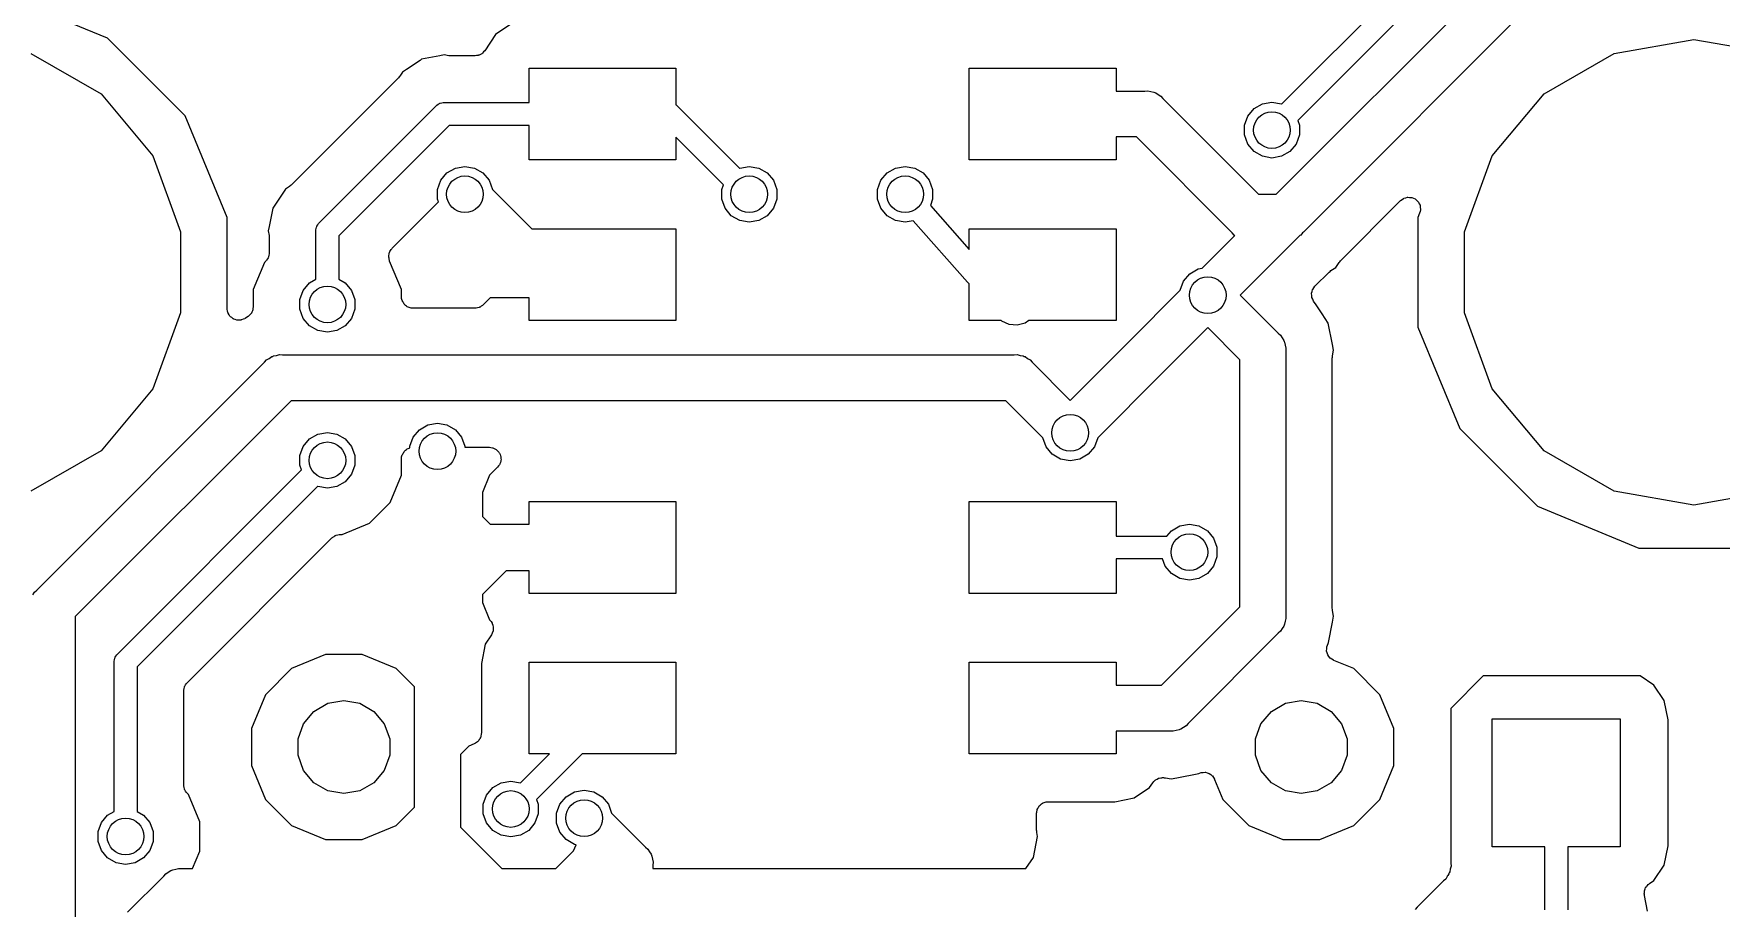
# Model space of a CAD drawing. Extents: x 61 to 194, y -153 to -61.
# Drawn here: x 80.4 to 98.8, y -93.68 to -84.15 of the extents above; entities that cross this region are included whole.
import ezdxf

# ---------------------------------------------------------------- set-up
doc = ezdxf.new("R2010")
doc.units = 0
doc.header["$MEASUREMENT"] = 0
doc.layers.add('BLACK', color=7, linetype='CONTINUOUS')

msp = doc.modelspace()

# ---------------------------------------------------------------- linework, layer by layer
at = {"layer": 'BLACK', "linetype": 'CONTINUOUS'}
for p, q in [((94.0075, -84.9157), (96.6078, -82.3155)), ((96.7518, -82.525), (94.1812, -85.0955)), ((93.9464, -85.9), (97.0155, -82.8309)), ((97.3036, -83.25), (94.2422, -86.3113)), ((81.2039, -84.1999), (80.6614, -83.9752)), ((85.6018, -84.0465), (85.4338, -84.1588)), ((82.0501, -85.0461), (81.2039, -84.1999)), ((85.4338, -84.1588), (85.3156, -84.3356)), ((97.6318, -84.3645), (98.5, -84.2114)), ((98.5, -84.2114), (99.3682, -84.3645)), ((80.3682, -84.3645), (81.1318, -84.8053)), ((84.6102, -84.4406), (84.4611, -84.5403)), ((84.6103, -84.4406), (84.6102, -84.4406)), ((84.628, -84.4287), (84.6103, -84.4406)), ((84.8249, -84.3896), (84.628, -84.4287)), ((84.875, -84.3796), (84.8249, -84.3896)), ((84.8249, -84.3896), (84.8249, -84.3896)), ((84.9251, -84.3896), (84.875, -84.3796)), ((84.9376, -84.3898), (84.9251, -84.3896)), ((84.9498, -84.392), (84.9376, -84.3898)), ((85.21, -84.392), (84.9498, -84.392)), ((85.2277, -84.3889), (85.21, -84.392)), ((85.2456, -84.3869), (85.2277, -84.3889)), ((85.2493, -84.3851), (85.2456, -84.3869)), ((85.2535, -84.3843), (85.2493, -84.3851)), ((85.269, -84.3754), (85.2535, -84.3843)), ((85.2851, -84.3674), (85.269, -84.3754)), ((85.288, -84.3644), (85.2851, -84.3674)), ((85.2917, -84.3623), (85.288, -84.3644)), ((85.3032, -84.3485), (85.2917, -84.3623)), ((85.3156, -84.3356), (85.3032, -84.3485)), ((96.8682, -84.8053), (97.6318, -84.3645)), ((84.3745, -84.6303), (83.2053, -85.7995)), ((84.3816, -84.6201), (84.3745, -84.6303)), ((84.3903, -84.6111), (84.3816, -84.6201)), ((84.4186, -84.5686), (84.3903, -84.6111)), ((84.4611, -84.5403), (84.4186, -84.5686)), ((84.4611, -84.5403), (84.4611, -84.5403)), ((85.8, -84.9), (85.8, -84.525)), ((85.8, -84.525), (87.4, -84.525)), ((87.4, -84.525), (87.4, -84.924)), ((90.6, -85.525), (90.6, -84.525)), ((90.6, -84.525), (92.2, -84.525)), ((92.2, -84.525), (92.2, -84.775)), ((81.1318, -84.8053), (81.6985, -85.4807)), ((92.2, -84.775), (92.5141, -84.775)), ((92.5141, -84.775), (92.5471, -84.7721)), ((92.5471, -84.7721), (92.5792, -84.7807)), ((92.5792, -84.7807), (92.6118, -84.7865)), ((92.6118, -84.7865), (92.6215, -84.792)), ((92.6215, -84.792), (92.6323, -84.7949)), ((92.6323, -84.7949), (92.6594, -84.8139)), ((92.6594, -84.8139), (92.6882, -84.8305)), ((96.3015, -85.4807), (96.8682, -84.8053)), ((83.5155, -86.2077), (84.7828, -84.9405)), ((84.7828, -84.9405), (84.7934, -84.9278)), ((84.7934, -84.9278), (84.8078, -84.9195)), ((84.8078, -84.9195), (84.8214, -84.91)), ((84.8214, -84.91), (84.8268, -84.9085)), ((84.8268, -84.9085), (84.8316, -84.9057)), ((84.8316, -84.9057), (84.8479, -84.9028)), ((84.8479, -84.9028), (84.8639, -84.8986)), ((84.8639, -84.8986), (84.8804, -84.9)), ((84.8804, -84.9), (85.8, -84.9)), ((87.4, -84.924), (87.4066, -84.9278)), ((87.4066, -84.9278), (87.4173, -84.9405)), ((87.4173, -84.9405), (88.0925, -85.6157)), ((92.6882, -84.8305), (92.7095, -84.8559)), ((92.7095, -84.8559), (93.7536, -85.9)), ((93.6362, -85.0477), (93.7042, -84.9666)), ((93.7042, -84.9666), (93.7958, -84.9137)), ((93.7958, -84.9137), (93.9, -84.8954)), ((93.9, -84.8954), (94.0042, -84.9137)), ((94.0042, -84.9137), (94.0075, -84.9157)), ((82.508, -86.1517), (82.0501, -85.0461)), ((84.9268, -85.15), (83.725, -86.3518)), ((85.8, -85.15), (84.9268, -85.15)), ((85.8, -85.525), (85.8, -85.15)), ((93.6, -85.1471), (93.6362, -85.0477)), ((93.6, -85.2529), (93.6, -85.1471)), ((94.1812, -85.0955), (94.2, -85.1471)), ((94.2, -85.1471), (94.2, -85.2529)), ((87.9188, -85.7955), (87.4, -85.2768)), ((87.4, -85.2768), (87.4, -85.525)), ((92.4214, -85.275), (92.2, -85.275)), ((92.2, -85.275), (92.2, -85.525)), ((93.4655, -86.3191), (92.4214, -85.275)), ((93.6362, -85.3523), (93.6, -85.2529)), ((93.7042, -85.4334), (93.6362, -85.3523)), ((94.1638, -85.3523), (94.0958, -85.4334)), ((94.2, -85.2529), (94.1638, -85.3523)), ((81.6985, -85.4807), (82, -86.3092)), ((87.4, -85.525), (85.8, -85.525)), ((92.2, -85.525), (90.6, -85.525)), ((93.7958, -85.4863), (93.7042, -85.4334)), ((93.9, -85.5046), (93.7958, -85.4863)), ((94.0042, -85.4863), (93.9, -85.5046)), ((94.0958, -85.4334), (94.0042, -85.4863)), ((96, -86.3092), (96.3015, -85.4807)), ((84.8, -85.8471), (84.8362, -85.7477)), ((84.8362, -85.7477), (84.9042, -85.6666)), ((84.9042, -85.6666), (84.9958, -85.6137)), ((84.9958, -85.6137), (85.1, -85.5954)), ((85.1, -85.5954), (85.2042, -85.6137)), ((85.2042, -85.6137), (85.2958, -85.6666)), ((85.2958, -85.6666), (85.3638, -85.7477)), ((85.3638, -85.7477), (85.3996, -85.8461)), ((88.0925, -85.6157), (88.0958, -85.6137)), ((88.0958, -85.6137), (88.2, -85.5954)), ((88.2, -85.5954), (88.3042, -85.6137)), ((88.3042, -85.6137), (88.3958, -85.6666)), ((88.3958, -85.6666), (88.4638, -85.7477)), ((88.4638, -85.7477), (88.5, -85.8471)), ((89.6, -85.8471), (89.6362, -85.7477)), ((89.6362, -85.7477), (89.7042, -85.6666)), ((89.7042, -85.6666), (89.7958, -85.6137)), ((89.7958, -85.6137), (89.9, -85.5954)), ((89.9, -85.5954), (90.0042, -85.6137)), ((90.0042, -85.6137), (90.0958, -85.6666)), ((90.0958, -85.6666), (90.1638, -85.7477)), ((90.1638, -85.7477), (90.2, -85.8471)), ((83.1436, -85.8436), (83.0037, -86.053)), ((83.1861, -85.8153), (83.1436, -85.8436)), ((83.1951, -85.8066), (83.1861, -85.8153)), ((83.2053, -85.7995), (83.1951, -85.8066)), ((84.8, -85.9529), (84.8, -85.8471)), ((85.3996, -85.8461), (85.8286, -86.275)), ((87.9, -85.8471), (87.9188, -85.7955)), ((87.9, -85.9529), (87.9, -85.8471)), ((88.5, -85.8471), (88.5, -85.9529)), ((89.6, -85.9529), (89.6, -85.8471)), ((90.2, -85.8471), (90.2, -85.9529)), ((93.7536, -85.9), (93.9464, -85.9)), ((95.3794, -85.9326), (95.3821, -85.9319)), ((95.3821, -85.9319), (95.4013, -85.9336)), ((83.0037, -86.053), (82.9646, -86.2499)), ((84.3063, -86.4889), (84.8113, -85.9839)), ((84.8113, -85.9839), (84.8, -85.9529)), ((87.9362, -86.0523), (87.9, -85.9529)), ((88.0042, -86.1334), (87.9362, -86.0523)), ((88.4638, -86.0523), (88.3958, -86.1334)), ((88.5, -85.9529), (88.4638, -86.0523)), ((89.6362, -86.0523), (89.6, -85.9529)), ((89.7042, -86.1334), (89.6362, -86.0523)), ((90.2, -85.9529), (90.1749, -86.0219)), ((90.1749, -86.0219), (90.6, -86.5018)), ((94.6476, -86.6243), (95.3034, -85.9686)), ((95.3034, -85.9686), (95.3192, -85.9575)), ((95.3192, -85.9575), (95.3345, -85.9458)), ((95.3345, -85.9458), (95.3372, -85.9449)), ((95.3372, -85.9449), (95.3395, -85.9433)), ((95.3395, -85.9433), (95.3582, -85.9383)), ((95.3582, -85.9383), (95.3766, -85.9325)), ((95.3766, -85.9325), (95.3794, -85.9326)), ((95.4013, -85.9336), (95.4207, -85.9344)), ((95.4207, -85.9344), (95.4232, -85.9355)), ((95.4232, -85.9355), (95.426, -85.9357)), ((95.426, -85.9357), (95.4435, -85.9439)), ((95.4435, -85.9439), (95.4614, -85.9513)), ((95.4614, -85.9513), (95.4635, -85.9532)), ((95.4635, -85.9532), (95.466, -85.9544)), ((95.466, -85.9544), (95.4797, -85.968)), ((95.4797, -85.968), (95.4939, -85.9811)), ((95.5105, -86.107), (95.492, -86.1517)), ((95.4939, -85.9811), (95.4952, -85.9836)), ((95.4952, -85.9836), (95.4972, -85.9856)), ((95.4972, -85.9856), (95.5054, -86.0031)), ((95.5054, -86.0031), (95.5143, -86.0202)), ((95.5147, -86.0881), (95.5105, -86.107)), ((95.5143, -86.0202), (95.5147, -86.023)), ((95.5147, -86.023), (95.5158, -86.0255)), ((95.5197, -86.0695), (95.5147, -86.0881)), ((95.5158, -86.0255), (95.5175, -86.0448)), ((95.5175, -86.0448), (95.52, -86.064)), ((95.52, -86.064), (95.5194, -86.0667)), ((95.5194, -86.0667), (95.5197, -86.0695)), ((82.508, -87.1463), (82.508, -86.1517)), ((82.9646, -86.2499), (82.9546, -86.3)), ((82.9546, -86.3), (82.9646, -86.3501)), ((82.9646, -86.2499), (82.9646, -86.2499)), ((83.4736, -86.2889), (83.4778, -86.2729)), ((83.475, -86.3054), (83.4736, -86.2889)), ((83.4778, -86.2729), (83.4807, -86.2566)), ((83.4807, -86.2566), (83.4835, -86.2518)), ((83.4835, -86.2518), (83.485, -86.2464)), ((83.485, -86.2464), (83.4945, -86.2328)), ((83.4945, -86.2328), (83.5028, -86.2184)), ((83.5028, -86.2184), (83.5155, -86.2077)), ((85.8286, -86.275), (87.4, -86.275)), ((87.4, -86.275), (87.4, -87.275)), ((88.0958, -86.1863), (88.0042, -86.1334)), ((88.2, -86.2046), (88.0958, -86.1863)), ((88.3042, -86.1863), (88.2, -86.2046)), ((88.3958, -86.1334), (88.3042, -86.1863)), ((89.7958, -86.1863), (89.7042, -86.1334)), ((89.9, -86.2046), (89.7958, -86.1863)), ((89.9889, -86.1889), (89.9, -86.2046)), ((90.5803, -86.8566), (89.9889, -86.1889)), ((90.6, -86.5018), (90.6, -86.275)), ((90.6, -86.275), (92.2, -86.275)), ((92.2, -86.275), (92.2, -87.275)), ((95.492, -86.1517), (95.492, -87.3483)), ((82, -86.3092), (82, -87.1908)), ((82.9646, -86.3501), (82.9648, -86.3626)), ((82.9648, -86.3626), (82.967, -86.3748)), ((82.967, -86.3748), (82.967, -86.5377)), ((83.475, -86.8258), (83.475, -86.3054)), ((83.725, -86.3518), (83.725, -86.8258)), ((93.1406, -86.7058), (93.4964, -86.35)), ((93.4868, -86.3445), (93.4655, -86.3191)), ((93.4964, -86.35), (93.4868, -86.3445)), ((94.2035, -86.35), (93.5536, -87)), ((94.2132, -86.3445), (94.2035, -86.35)), ((94.2345, -86.3191), (94.2132, -86.3445)), ((94.2422, -86.3113), (94.2345, -86.3191)), ((94.2422, -86.3113), (94.2422, -86.3113)), ((96, -87.1908), (96, -86.3092)), ((82.915, -86.6423), (82.792, -86.9393)), ((82.9298, -86.6275), (82.915, -86.6423)), ((82.933, -86.6229), (82.9298, -86.6275)), ((82.9373, -86.6193), (82.933, -86.6229)), ((82.9456, -86.605), (82.9373, -86.6193)), ((82.9551, -86.5914), (82.9456, -86.605)), ((82.9565, -86.586), (82.9551, -86.5914)), ((82.9593, -86.5811), (82.9565, -86.586)), ((82.9622, -86.5648), (82.9593, -86.5811)), ((82.9665, -86.5488), (82.9622, -86.5648)), ((82.967, -86.5377), (82.966, -86.5432)), ((82.966, -86.5432), (82.9665, -86.5488)), ((84.2692, -86.5842), (84.2703, -86.576)), ((84.2722, -86.5978), (84.2692, -86.5842)), ((84.2696, -86.5676), (84.2732, -86.5542)), ((84.2703, -86.576), (84.2696, -86.5676)), ((84.2734, -86.6116), (84.2722, -86.5978)), ((84.2732, -86.5542), (84.275, -86.5405)), ((84.277, -86.6191), (84.2734, -86.6116)), ((84.275, -86.5405), (84.2788, -86.5331)), ((84.2788, -86.6273), (84.277, -86.6191)), ((84.2788, -86.5331), (84.281, -86.525)), ((84.408, -86.9393), (84.2788, -86.6273)), ((84.281, -86.525), (84.289, -86.5137)), ((84.289, -86.5137), (84.2953, -86.5014)), ((84.2953, -86.5014), (84.3015, -86.4957)), ((84.3015, -86.4957), (84.3063, -86.4889)), ((94.5965, -86.6965), (94.6318, -86.6436)), ((94.6318, -86.6436), (94.6405, -86.6346)), ((94.6405, -86.6346), (94.6476, -86.6243)), ((83.4042, -86.8666), (83.475, -86.8258)), ((83.725, -86.8258), (83.7958, -86.8666)), ((92.9004, -86.9461), (92.9362, -86.8477)), ((92.9362, -86.8477), (93.0042, -86.7666)), ((93.0042, -86.7666), (93.0958, -86.7137)), ((93.0958, -86.7137), (93.1406, -86.7058)), ((94.3689, -86.9031), (94.5244, -86.7476)), ((94.5244, -86.7476), (94.5346, -86.7405)), ((94.5346, -86.7405), (94.5436, -86.7318)), ((94.5436, -86.7318), (94.5965, -86.6965)), ((82.792, -86.9393), (82.792, -87.1263)), ((83.3, -87.0471), (83.3362, -86.9477)), ((83.3362, -86.9477), (83.4042, -86.8666)), ((83.7958, -86.8666), (83.8638, -86.9477)), ((83.8638, -86.9477), (83.9, -87.0471)), ((84.408, -87.015), (84.408, -86.9393)), ((84.4099, -87.0259), (84.408, -87.015)), ((84.4099, -87.0371), (84.4099, -87.0259)), ((85.3764, -87.029), (85.3006, -87.1048)), ((85.8, -87.029), (85.3764, -87.029)), ((85.8, -87.275), (85.8, -87.029)), ((90.5934, -86.8722), (90.5803, -86.8566)), ((90.6, -86.876), (90.5934, -86.8722)), ((90.6, -87.275), (90.6, -86.876)), ((92.3387, -87.5078), (92.9004, -86.9461)), ((93.5536, -87), (93.9691, -87.4155)), ((94.3322, -86.9818), (94.3326, -86.9804)), ((94.334, -87.0024), (94.3322, -86.9818)), ((94.3325, -86.979), (94.3383, -86.9592)), ((94.3326, -86.9804), (94.3325, -86.979)), ((94.3353, -87.0231), (94.334, -87.0024)), ((94.3359, -87.0243), (94.3353, -87.0231)), ((94.336, -87.0257), (94.3359, -87.0243)), ((94.3448, -87.0445), (94.336, -87.0257)), ((94.3383, -86.9592), (94.3436, -86.9392)), ((94.3436, -86.9392), (94.3444, -86.938)), ((94.3444, -86.938), (94.3448, -86.9367)), ((94.3448, -86.9367), (94.357, -86.92)), ((94.357, -86.92), (94.3689, -86.9031)), ((82, -87.1908), (81.6985, -88.0193)), ((82.5087, -87.1505), (82.508, -87.1463)), ((82.5083, -87.1546), (82.5087, -87.1505)), ((82.5125, -87.1721), (82.5083, -87.1546)), ((82.5157, -87.1898), (82.5125, -87.1721)), ((82.5178, -87.1934), (82.5157, -87.1898)), ((82.5188, -87.1975), (82.5178, -87.1934)), ((82.5287, -87.2124), (82.5188, -87.1975)), ((82.5377, -87.228), (82.5287, -87.2124)), ((82.7485, -87.2195), (82.7356, -87.2319)), ((82.7623, -87.2079), (82.7485, -87.2195)), ((82.7644, -87.2043), (82.7623, -87.2079)), ((82.7674, -87.2014), (82.7644, -87.2043)), ((82.7754, -87.1853), (82.7674, -87.2014)), ((82.7843, -87.1697), (82.7754, -87.1853)), ((82.7851, -87.1656), (82.7843, -87.1697)), ((82.7869, -87.1618), (82.7851, -87.1656)), ((82.7889, -87.144), (82.7869, -87.1618)), ((82.792, -87.1263), (82.7889, -87.144)), ((83.3, -87.1529), (83.3, -87.0471)), ((83.3362, -87.2523), (83.3, -87.1529)), ((83.9, -87.1529), (83.8638, -87.2523)), ((83.9, -87.0471), (83.9, -87.1529)), ((84.4137, -87.0475), (84.4099, -87.0371)), ((84.4157, -87.0584), (84.4137, -87.0475)), ((84.4212, -87.0681), (84.4157, -87.0584)), ((84.425, -87.0785), (84.4212, -87.0681)), ((84.4322, -87.087), (84.425, -87.0785)), ((84.4377, -87.0966), (84.4322, -87.087)), ((84.4462, -87.1038), (84.4377, -87.0966)), ((84.4534, -87.1123), (84.4462, -87.1038)), ((84.463, -87.1178), (84.4534, -87.1123)), ((84.4715, -87.125), (84.463, -87.1178)), ((84.4819, -87.1288), (84.4715, -87.125)), ((84.4916, -87.1343), (84.4819, -87.1288)), ((84.5025, -87.1363), (84.4916, -87.1343)), ((84.5129, -87.1401), (84.5025, -87.1363)), ((84.5241, -87.1401), (84.5129, -87.1401)), ((84.535, -87.142), (84.5241, -87.1401)), ((85.2107, -87.142), (84.535, -87.142)), ((85.2163, -87.141), (85.2107, -87.142)), ((85.2218, -87.1415), (85.2163, -87.141)), ((85.2378, -87.1372), (85.2218, -87.1415)), ((85.2542, -87.1343), (85.2378, -87.1372)), ((85.259, -87.1315), (85.2542, -87.1343)), ((85.2644, -87.1301), (85.259, -87.1315)), ((85.278, -87.1206), (85.2644, -87.1301)), ((85.2924, -87.1123), (85.278, -87.1206)), ((85.296, -87.108), (85.2924, -87.1123)), ((85.3006, -87.1048), (85.296, -87.108)), ((94.3531, -87.0634), (94.3448, -87.0445)), ((94.3818, -87.1064), (94.3531, -87.0634)), ((94.4472, -87.2042), (94.3818, -87.1064)), ((94.3818, -87.1064), (94.3818, -87.1064)), ((94.514, -87.3042), (94.4472, -87.2042)), ((94.4472, -87.2042), (94.4472, -87.2042)), ((96.3015, -88.0193), (96, -87.1908)), ((82.5409, -87.2307), (82.5377, -87.228)), ((82.5433, -87.2341), (82.5409, -87.2307)), ((82.5577, -87.2448), (82.5433, -87.2341)), ((82.5715, -87.2563), (82.5577, -87.2448)), ((82.5754, -87.2577), (82.5715, -87.2563)), ((82.5788, -87.2602), (82.5754, -87.2577)), ((82.5961, -87.2653), (82.5788, -87.2602)), ((82.6129, -87.2714), (82.5961, -87.2653)), ((82.6171, -87.2714), (82.6129, -87.2714)), ((82.6212, -87.2726), (82.6171, -87.2714)), ((82.6391, -87.2714), (82.6212, -87.2726)), ((82.6571, -87.2714), (82.6391, -87.2714)), ((82.661, -87.27), (82.6571, -87.2714)), ((82.6652, -87.2697), (82.661, -87.27)), ((82.6816, -87.2624), (82.6652, -87.2697)), ((82.6985, -87.2563), (82.6816, -87.2624)), ((82.7017, -87.2536), (82.6985, -87.2563)), ((82.7056, -87.2519), (82.7017, -87.2536)), ((82.7356, -87.2319), (82.7056, -87.2519)), ((83.4042, -87.3334), (83.3362, -87.2523)), ((83.4958, -87.3863), (83.4042, -87.3334)), ((83.6, -87.4046), (83.4958, -87.3863)), ((83.7042, -87.3863), (83.6, -87.4046)), ((83.7958, -87.3334), (83.7042, -87.3863)), ((83.8638, -87.2523), (83.7958, -87.3334)), ((87.4, -87.275), (85.8, -87.275)), ((90.9464, -87.275), (90.6, -87.275)), ((90.9544, -87.2829), (90.9464, -87.275)), ((91.0343, -87.3202), (90.9544, -87.2829)), ((91.1221, -87.3279), (91.0343, -87.3202)), ((91.2073, -87.3051), (91.1221, -87.3279)), ((91.2502, -87.275), (91.2073, -87.3051)), ((92.2, -87.275), (91.2502, -87.275)), ((93.2, -87.3536), (92.6922, -87.8613)), ((93.55, -87.7036), (93.2, -87.3536)), ((94.5604, -87.5376), (94.514, -87.3042)), ((95.492, -87.3483), (95.9499, -88.4539)), ((91.7, -88.1464), (92.3387, -87.5078)), ((92.3387, -87.5078), (92.3387, -87.5078)), ((93.9691, -87.4155), (93.9945, -87.4368)), ((93.9945, -87.4368), (94.011, -87.4655)), ((94.011, -87.4655), (94.0301, -87.4927)), ((94.0301, -87.4927), (94.033, -87.5035)), ((94.033, -87.5035), (94.0385, -87.5132)), ((94.0385, -87.5132), (94.0443, -87.5458)), ((94.0443, -87.5458), (94.0529, -87.5779)), ((94.0529, -87.5779), (94.05, -87.6109)), ((94.5728, -87.6), (94.5604, -87.5376)), ((94.5604, -87.5376), (94.5604, -87.5376)), ((80.4309, -90.2155), (82.9155, -87.7309)), ((82.9155, -87.7309), (82.9368, -87.7055)), ((82.9368, -87.7055), (82.9655, -87.689)), ((82.9655, -87.689), (82.9927, -87.6699)), ((82.9927, -87.6699), (83.0035, -87.667)), ((83.0035, -87.667), (83.0132, -87.6615)), ((83.0132, -87.6615), (83.0458, -87.6557)), ((83.0458, -87.6557), (83.0779, -87.6471)), ((83.0779, -87.6471), (83.1109, -87.65)), ((83.1109, -87.65), (91.0891, -87.65)), ((91.0891, -87.65), (91.1221, -87.6471)), ((91.1221, -87.6471), (91.1542, -87.6557)), ((91.1542, -87.6557), (91.1868, -87.6615)), ((91.1868, -87.6615), (91.1965, -87.667)), ((91.1965, -87.667), (91.2073, -87.6699)), ((91.2073, -87.6699), (91.2344, -87.6889)), ((91.2344, -87.6889), (91.2632, -87.7055)), ((91.2632, -87.7055), (91.2845, -87.7309)), ((91.2845, -87.7309), (91.7, -88.1464)), ((93.55, -90.3964), (93.55, -87.7036)), ((94.05, -87.6109), (94.05, -90.4891)), ((94.558, -87.6872), (94.5602, -87.6749)), ((94.558, -90.4128), (94.558, -87.6872)), ((94.5602, -87.6749), (94.5604, -87.6624)), ((94.5604, -87.6624), (94.5728, -87.6)), ((92.6922, -87.8613), (91.9996, -88.5539)), ((92.6922, -87.8613), (92.6922, -87.8613)), ((81.6985, -88.0193), (81.1318, -88.6947)), ((96.8682, -88.6947), (96.3015, -88.0193)), ((83.2036, -88.15), (80.85, -90.5036)), ((90.9964, -88.15), (83.2036, -88.15)), ((91.4004, -88.5539), (90.9964, -88.15)), ((83.4958, -88.5137), (83.6, -88.4954)), ((83.6, -88.4954), (83.7042, -88.5137)), ((84.5362, -88.5477), (84.6042, -88.4666)), ((84.6042, -88.4666), (84.6958, -88.4137)), ((84.6958, -88.4137), (84.8, -88.3954)), ((84.8, -88.3954), (84.9042, -88.4137)), ((84.9042, -88.4137), (84.9958, -88.4666)), ((84.9958, -88.4666), (85.0638, -88.5477)), ((95.9499, -88.4539), (96.7961, -89.3001)), ((83.3, -88.7471), (83.3362, -88.6477)), ((83.3362, -88.6477), (83.4042, -88.5666)), ((83.4042, -88.5666), (83.4958, -88.5137)), ((83.7042, -88.5137), (83.7958, -88.5666)), ((83.7958, -88.5666), (83.8638, -88.6477)), ((83.8638, -88.6477), (83.9, -88.7471)), ((84.4462, -88.6962), (84.4534, -88.6877)), ((84.4534, -88.6877), (84.463, -88.6822)), ((84.463, -88.6822), (84.4715, -88.675)), ((84.4715, -88.675), (84.4819, -88.6712)), ((84.4819, -88.6712), (84.4916, -88.6657)), ((84.4916, -88.6657), (84.5, -88.6642)), ((84.5, -88.6471), (84.5362, -88.5477)), ((84.5, -88.6642), (84.5, -88.6471)), ((85.0638, -88.5477), (85.1, -88.6471)), ((85.1, -88.6471), (85.1, -88.658)), ((85.1, -88.658), (85.367, -88.658)), ((85.367, -88.658), (85.3833, -88.6609)), ((85.3833, -88.6609), (85.3998, -88.6623)), ((85.3998, -88.6623), (85.4049, -88.6647)), ((85.4049, -88.6647), (85.4104, -88.6657)), ((85.4104, -88.6657), (85.4248, -88.674)), ((85.4248, -88.674), (85.4398, -88.681)), ((85.4398, -88.681), (85.4438, -88.6849)), ((85.4438, -88.6849), (85.4486, -88.6877)), ((85.4486, -88.6877), (85.4593, -88.7004)), ((91.4362, -88.6523), (91.4004, -88.5539)), ((91.5042, -88.7334), (91.4362, -88.6523)), ((91.9638, -88.6523), (91.8958, -88.7334)), ((91.9996, -88.5539), (91.9638, -88.6523)), ((81.1318, -88.6947), (80.3682, -89.1355)), ((83.3, -88.8529), (83.3, -88.7471)), ((83.3188, -88.9045), (83.3, -88.8529)), ((83.9, -88.8529), (83.8638, -88.9523)), ((83.9, -88.7471), (83.9, -88.8529)), ((84.408, -88.785), (84.4099, -88.7741)), ((84.408, -88.9607), (84.408, -88.785)), ((84.4099, -88.7629), (84.4137, -88.7525)), ((84.4099, -88.7741), (84.4099, -88.7629)), ((84.4137, -88.7525), (84.4157, -88.7416)), ((84.4157, -88.7416), (84.4212, -88.7319)), ((84.4212, -88.7319), (84.425, -88.7215)), ((84.425, -88.7215), (84.4322, -88.713)), ((84.4322, -88.713), (84.4377, -88.7034)), ((84.4377, -88.7034), (84.4462, -88.6962)), ((85.4568, -88.8748), (85.3693, -88.9622)), ((85.4663, -88.8612), (85.4568, -88.8748)), ((85.4593, -88.7004), (85.471, -88.7122)), ((85.477, -88.8485), (85.4663, -88.8612)), ((85.471, -88.7122), (85.4734, -88.7172)), ((85.4734, -88.7172), (85.477, -88.7215)), ((85.477, -88.7215), (85.4826, -88.7371)), ((85.4789, -88.8433), (85.477, -88.8485)), ((85.4821, -88.8387), (85.4789, -88.8433)), ((85.4864, -88.8226), (85.4821, -88.8387)), ((85.4826, -88.7371), (85.4896, -88.7521)), ((85.492, -88.8071), (85.4864, -88.8226)), ((85.4896, -88.7521), (85.4901, -88.7577)), ((85.4901, -88.7577), (85.492, -88.7629)), ((85.492, -88.7629), (85.492, -88.7795)), ((85.492, -88.7795), (85.4935, -88.7961)), ((85.4935, -88.7961), (85.492, -88.8015)), ((85.492, -88.8015), (85.492, -88.8071)), ((91.5958, -88.7863), (91.5042, -88.7334)), ((91.7, -88.8046), (91.5958, -88.7863)), ((91.8042, -88.7863), (91.7, -88.8046)), ((91.8958, -88.7334), (91.8042, -88.7863)), ((97.6318, -89.1355), (96.8682, -88.6947)), ((81.3155, -90.9077), (83.3188, -88.9045)), ((83.7958, -89.0334), (83.7042, -89.0863)), ((83.8638, -88.9523), (83.7958, -89.0334)), ((84.285, -89.2577), (84.408, -88.9607)), ((85.3693, -88.9622), (85.292, -89.149)), ((83.4925, -89.0843), (81.525, -91.0518)), ((83.4958, -89.0863), (83.4925, -89.0843)), ((83.6, -89.1046), (83.4958, -89.0863)), ((83.7042, -89.0863), (83.6, -89.1046)), ((85.292, -89.149), (85.292, -89.4116)), ((98.5, -89.2886), (97.6318, -89.1355)), ((99.3682, -89.1355), (98.5, -89.2886)), ((84.0577, -89.485), (84.285, -89.2577)), ((85.292, -89.4116), (85.3764, -89.496)), ((85.8, -89.496), (85.8, -89.25)), ((85.8, -89.25), (87.4, -89.25)), ((87.4, -89.25), (87.4, -90.25)), ((90.6, -90.25), (90.6, -89.25)), ((90.6, -89.25), (92.2, -89.25)), ((92.2, -89.25), (92.2, -89.625)), ((96.7961, -89.3001), (97.9017, -89.758)), ((83.7127, -89.6128), (83.7287, -89.6085)), ((83.7287, -89.6085), (83.7343, -89.609)), ((83.7343, -89.609), (83.7398, -89.608)), ((83.7398, -89.608), (83.7607, -89.608)), ((83.7607, -89.608), (84.0577, -89.485)), ((85.3764, -89.496), (85.8, -89.496)), ((92.7552, -89.625), (92.8042, -89.5666)), ((92.8042, -89.5666), (92.8958, -89.5137)), ((92.8958, -89.5137), (93, -89.4954)), ((93, -89.4954), (93.1042, -89.5137)), ((93.1042, -89.5137), (93.1958, -89.5666)), ((93.1958, -89.5666), (93.2638, -89.6477)), ((82.0702, -91.225), (83.65, -89.6452)), ((83.65, -89.6452), (83.6546, -89.642)), ((83.6546, -89.642), (83.6582, -89.6377)), ((83.6582, -89.6377), (83.6725, -89.6294)), ((83.6725, -89.6294), (83.6861, -89.6199)), ((83.6861, -89.6199), (83.6915, -89.6185)), ((83.6915, -89.6185), (83.6964, -89.6157)), ((83.6964, -89.6157), (83.7127, -89.6128)), ((92.2, -89.625), (92.7552, -89.625)), ((93.2638, -89.6477), (93.3, -89.7471)), ((93.3, -89.7471), (93.3, -89.8529)), ((97.9017, -89.758), (99.0983, -89.758)), ((92.708, -89.875), (92.2, -89.875)), ((92.2, -89.875), (92.2, -90.25)), ((92.7362, -89.9523), (92.708, -89.875)), ((92.8042, -90.0334), (92.7362, -89.9523)), ((93.2638, -89.9523), (93.1958, -90.0334)), ((93.3, -89.8529), (93.2638, -89.9523)), ((85.5496, -90.004), (85.292, -90.2616)), ((85.8, -90.004), (85.5496, -90.004)), ((85.8, -90.25), (85.8, -90.004)), ((92.8958, -90.0863), (92.8042, -90.0334)), ((93, -90.1046), (92.8958, -90.0863)), ((93.1042, -90.0863), (93, -90.1046)), ((93.1958, -90.0334), (93.1042, -90.0863)), ((80.389, -90.2655), (80.4055, -90.2368)), ((80.4055, -90.2368), (80.4309, -90.2155)), ((85.292, -90.2616), (85.292, -90.351)), ((87.4, -90.25), (85.8, -90.25)), ((92.2, -90.25), (90.6, -90.25)), ((80.85, -90.5036), (80.85, -94.9891)), ((85.292, -90.351), (85.3693, -90.5378)), ((92.6964, -91.25), (93.55, -90.3964)), ((94.0529, -90.5221), (94.0443, -90.5542)), ((94.05, -90.4891), (94.0529, -90.5221)), ((94.5602, -90.4251), (94.558, -90.4128)), ((94.5604, -90.4376), (94.5602, -90.4251)), ((94.5728, -90.5), (94.5604, -90.4376)), ((94.5604, -90.5624), (94.5728, -90.5)), ((85.3885, -90.7015), (85.3215, -90.8018)), ((85.3693, -90.5378), (85.3727, -90.5411)), ((85.3727, -90.5411), (85.3846, -90.5581)), ((85.3846, -90.5581), (85.3968, -90.5748)), ((85.3968, -90.6826), (85.3885, -90.7015)), ((85.3968, -90.5748), (85.3972, -90.5761)), ((85.4056, -90.6638), (85.3968, -90.6826)), ((85.3972, -90.5761), (85.398, -90.5773)), ((85.398, -90.5773), (85.4034, -90.5972)), ((85.4034, -90.5972), (85.4091, -90.6171)), ((85.4057, -90.6624), (85.4056, -90.6638)), ((85.4063, -90.6611), (85.4057, -90.6624)), ((85.4076, -90.6405), (85.4063, -90.6611)), ((85.4094, -90.6199), (85.4076, -90.6405)), ((85.4091, -90.6171), (85.4091, -90.6185)), ((85.4091, -90.6185), (85.4094, -90.6199)), ((93.9691, -90.6845), (92.9845, -91.6691)), ((93.9945, -90.6632), (93.9691, -90.6845)), ((94.011, -90.6345), (93.9945, -90.6632)), ((94.0301, -90.6073), (94.011, -90.6345)), ((94.033, -90.5965), (94.0301, -90.6073)), ((94.0385, -90.5868), (94.033, -90.5965)), ((94.0443, -90.5542), (94.0385, -90.5868)), ((94.5162, -90.7849), (94.5604, -90.5624)), ((94.5604, -90.5624), (94.5604, -90.5624)), ((85.3215, -90.8018), (85.2796, -91.0125)), ((94.4956, -90.8768), (94.497, -90.8561)), ((94.496, -90.8781), (94.4956, -90.8768)), ((94.496, -90.8795), (94.496, -90.8781)), ((94.5022, -90.8992), (94.496, -90.8795)), ((94.497, -90.8561), (94.4979, -90.8355)), ((94.4979, -90.8355), (94.4984, -90.8342)), ((94.4984, -90.8342), (94.4985, -90.8328)), ((94.4985, -90.8328), (94.5068, -90.8138)), ((94.508, -90.9191), (94.5022, -90.8992)), ((94.5068, -90.8138), (94.5137, -90.7972)), ((94.5137, -90.7972), (94.5162, -90.7849)), ((81.2736, -90.9889), (81.2778, -90.9729)), ((81.275, -91.0054), (81.2736, -90.9889)), ((81.275, -92.6258), (81.275, -91.0054)), ((81.2778, -90.9729), (81.2807, -90.9566)), ((81.2807, -90.9566), (81.2835, -90.9518)), ((81.2835, -90.9518), (81.285, -90.9464)), ((81.285, -90.9464), (81.2945, -90.9328)), ((81.2945, -90.9328), (81.3028, -90.9184)), ((81.3028, -90.9184), (81.3155, -90.9077)), ((81.525, -91.0518), (81.525, -92.6258)), ((83.209, -91.0705), (82.9255, -91.354)), ((83.5795, -90.917), (83.209, -91.0705)), ((83.9805, -90.917), (83.5795, -90.917)), ((84.351, -91.0705), (83.9805, -90.917)), ((84.55, -91.2695), (84.351, -91.0705)), ((85.2796, -91.0125), (85.2796, -91.7733)), ((85.8, -92), (85.8, -91)), ((85.8, -91), (87.4, -91)), ((87.4, -91), (87.4, -92)), ((90.6, -92), (90.6, -91)), ((90.6, -91), (92.2, -91)), ((92.2, -91), (92.2, -91.25)), ((94.5088, -90.9202), (94.508, -90.9191)), ((94.5092, -90.9216), (94.5088, -90.9202)), ((94.5218, -90.938), (94.5092, -90.9216)), ((94.534, -90.9547), (94.5218, -90.938)), ((94.5352, -90.9555), (94.534, -90.9547)), ((94.5361, -90.9566), (94.5352, -90.9555)), ((94.5535, -90.9677), (94.5361, -90.9566)), ((94.5707, -90.9792), (94.5535, -90.9677)), ((94.5721, -90.9795), (94.5707, -90.9792)), ((94.5733, -90.9803), (94.5721, -90.9795)), ((94.791, -91.0705), (94.5733, -90.9803)), ((95.0745, -91.354), (94.791, -91.0705)), ((82.0407, -91.2714), (82.0435, -91.2665)), ((82.0435, -91.2665), (82.0449, -91.2611)), ((82.0449, -91.2611), (82.0544, -91.2475)), ((82.0544, -91.2475), (82.0627, -91.2332)), ((82.0627, -91.2332), (82.067, -91.2296)), ((82.067, -91.2296), (82.0702, -91.225)), ((92.2, -91.25), (92.6964, -91.25)), ((96.2036, -91.15), (95.85, -91.5036)), ((97.9147, -91.15), (96.2036, -91.15)), ((98.0647, -91.2503), (97.9147, -91.15)), ((98.177, -91.4183), (98.0647, -91.2503)), ((82.033, -91.3148), (82.034, -91.3093)), ((82.033, -92.3377), (82.033, -91.3148)), ((82.0335, -91.3037), (82.0378, -91.2877)), ((82.034, -91.3093), (82.0335, -91.3037)), ((82.0378, -91.2877), (82.0407, -91.2714)), ((82.9255, -91.354), (82.772, -91.7245)), ((83.4536, -91.5361), (83.6064, -91.4479)), ((83.6064, -91.4479), (83.78, -91.4173)), ((83.78, -91.4173), (83.9536, -91.4479)), ((83.9536, -91.4479), (84.1064, -91.5361)), ((84.55, -92.5805), (84.55, -91.2695)), ((93.8936, -91.5361), (94.0464, -91.4479)), ((94.0464, -91.4479), (94.22, -91.4173)), ((94.22, -91.4173), (94.3936, -91.4479)), ((94.3936, -91.4479), (94.5464, -91.5361)), ((95.228, -91.7245), (95.0745, -91.354)), ((98.2189, -91.629), (98.177, -91.4183)), ((83.3403, -91.6711), (83.4536, -91.5361)), ((84.1064, -91.5361), (84.2197, -91.6711)), ((93.7803, -91.6711), (93.8936, -91.5361)), ((94.5464, -91.5361), (94.6597, -91.6711)), ((95.85, -91.5036), (95.85, -93.1891)), ((96.3015, -93.0135), (96.3015, -91.6165)), ((96.3015, -91.6165), (97.6985, -91.6165)), ((97.6985, -91.6165), (97.6985, -93.0135)), ((98.2189, -93.001), (98.2189, -91.629)), ((82.772, -91.7245), (82.772, -92.1255)), ((83.28, -91.8368), (83.3403, -91.6711)), ((84.2197, -91.6711), (84.28, -91.8368)), ((85.2719, -91.8167), (85.2677, -91.824)), ((85.2743, -91.8031), (85.2719, -91.8167)), ((85.2785, -91.7899), (85.2743, -91.8031)), ((85.2796, -91.7733), (85.2781, -91.7815)), ((85.2781, -91.7815), (85.2785, -91.7899)), ((92.7891, -91.75), (92.2, -91.75)), ((92.2, -91.75), (92.2, -92)), ((92.8221, -91.7529), (92.7891, -91.75)), ((92.8542, -91.7443), (92.8221, -91.7529)), ((92.8868, -91.7385), (92.8542, -91.7443)), ((92.8965, -91.733), (92.8868, -91.7385)), ((92.9073, -91.7301), (92.8965, -91.733)), ((92.9344, -91.7111), (92.9073, -91.7301)), ((92.9632, -91.6945), (92.9344, -91.7111)), ((92.9845, -91.6691), (92.9632, -91.6945)), ((93.72, -91.8368), (93.7803, -91.6711)), ((94.6597, -91.6711), (94.72, -91.8368)), ((95.228, -92.1255), (95.228, -91.7245)), ((83.28, -92.0132), (83.28, -91.8368)), ((84.28, -91.8368), (84.28, -92.0132)), ((85.1423, -91.915), (85.05, -92.0073)), ((85.2012, -91.8906), (85.1423, -91.915)), ((85.2082, -91.8861), (85.2012, -91.8906)), ((85.2161, -91.8833), (85.2082, -91.8861)), ((85.2267, -91.8744), (85.2161, -91.8833)), ((85.2384, -91.8669), (85.2267, -91.8744)), ((85.2434, -91.8603), (85.2384, -91.8669)), ((85.2498, -91.8549), (85.2434, -91.8603)), ((85.2568, -91.8429), (85.2498, -91.8549)), ((85.2652, -91.8319), (85.2568, -91.8429)), ((85.2677, -91.824), (85.2652, -91.8319)), ((85.7075, -92.3157), (86.0232, -92)), ((86.0232, -92), (85.8, -92)), ((86.3768, -92), (85.8812, -92.4955)), ((87.4, -92), (86.3768, -92)), ((92.2, -92), (90.6, -92)), ((93.72, -92.0132), (93.72, -91.8368)), ((94.72, -91.8368), (94.72, -92.0132)), ((82.772, -92.1255), (82.9255, -92.496)), ((83.3403, -92.1789), (83.28, -92.0132)), ((83.4536, -92.3139), (83.3403, -92.1789)), ((84.2197, -92.1789), (84.1064, -92.3139)), ((84.28, -92.0132), (84.2197, -92.1789)), ((85.05, -92.0073), (85.05, -92.7964)), ((93.7803, -92.1789), (93.72, -92.0132)), ((93.8936, -92.3139), (93.7803, -92.1789)), ((94.6597, -92.1789), (94.5464, -92.3139)), ((94.72, -92.0132), (94.6597, -92.1789)), ((95.0745, -92.496), (95.228, -92.1255)), ((82.034, -92.3432), (82.033, -92.3377)), ((82.0335, -92.3488), (82.034, -92.3432)), ((82.0378, -92.3648), (82.0335, -92.3488)), ((82.0407, -92.3811), (82.0378, -92.3648)), ((83.6064, -92.4021), (83.4536, -92.3139)), ((84.1064, -92.3139), (83.9536, -92.4021)), ((85.3362, -92.4477), (85.4042, -92.3666)), ((85.4042, -92.3666), (85.4958, -92.3137)), ((85.4958, -92.3137), (85.6, -92.2954)), ((85.6, -92.2954), (85.7042, -92.3137)), ((85.7042, -92.3137), (85.7075, -92.3157)), ((92.3982, -92.4785), (92.5662, -92.3662)), ((92.5662, -92.3662), (92.6009, -92.3144)), ((92.6009, -92.3144), (92.6133, -92.3015)), ((92.6133, -92.3015), (92.6248, -92.2877)), ((92.6248, -92.2877), (92.6285, -92.2856)), ((92.6285, -92.2856), (92.6314, -92.2826)), ((92.6314, -92.2826), (92.6475, -92.2746)), ((92.6475, -92.2746), (92.663, -92.2657)), ((92.663, -92.2657), (92.6672, -92.2649)), ((92.6672, -92.2649), (92.6709, -92.2631)), ((92.6709, -92.2631), (92.6886, -92.2611)), ((92.6886, -92.2611), (92.6935, -92.2595)), ((92.6935, -92.2595), (92.6976, -92.2596)), ((92.6976, -92.2596), (92.7065, -92.258)), ((92.7065, -92.258), (92.7128, -92.258)), ((92.7128, -92.258), (92.7145, -92.2583)), ((92.7145, -92.2583), (92.7148, -92.2583)), ((92.7148, -92.2583), (92.7158, -92.2585)), ((92.7158, -92.2585), (92.7251, -92.2602)), ((92.7251, -92.2602), (92.7376, -92.2604)), ((92.7376, -92.2604), (92.8, -92.2728)), ((92.8, -92.2728), (92.8624, -92.2604)), ((92.8624, -92.2604), (93.1037, -92.2124)), ((92.8624, -92.2604), (92.8624, -92.2604)), ((93.1037, -92.2124), (93.1083, -92.2105)), ((93.1083, -92.2105), (93.1272, -92.2022)), ((93.1272, -92.2022), (93.1286, -92.2021)), ((93.1286, -92.2021), (93.1299, -92.2016)), ((93.1299, -92.2016), (93.1506, -92.2007)), ((93.1506, -92.2007), (93.1712, -92.1993)), ((93.1712, -92.1993), (93.1726, -92.1997)), ((93.1726, -92.1997), (93.174, -92.1997)), ((93.174, -92.1997), (93.1937, -92.2059)), ((93.1937, -92.2059), (93.2136, -92.2117)), ((93.2136, -92.2117), (93.2147, -92.2125)), ((93.2147, -92.2125), (93.216, -92.2129)), ((93.216, -92.2129), (93.2324, -92.2255)), ((93.2324, -92.2255), (93.2491, -92.2377)), ((93.2491, -92.2377), (93.2499, -92.2389)), ((93.2499, -92.2389), (93.251, -92.2398)), ((93.251, -92.2398), (93.2621, -92.2572)), ((93.2621, -92.2572), (93.2737, -92.2744)), ((93.2737, -92.2744), (93.274, -92.2758)), ((93.274, -92.2758), (93.2747, -92.277)), ((93.2747, -92.277), (93.3655, -92.496)), ((94.0464, -92.4021), (93.8936, -92.3139)), ((94.5464, -92.3139), (94.3936, -92.4021)), ((82.0435, -92.386), (82.0407, -92.3811)), ((82.0449, -92.3914), (82.0435, -92.386)), ((82.0544, -92.405), (82.0449, -92.3914)), ((82.0627, -92.4193), (82.0544, -92.405)), ((82.067, -92.4229), (82.0627, -92.4193)), ((82.0702, -92.4275), (82.067, -92.4229)), ((82.085, -92.4423), (82.0702, -92.4275)), ((82.208, -92.7393), (82.085, -92.4423)), ((82.9255, -92.496), (83.209, -92.7795)), ((83.78, -92.4327), (83.6064, -92.4021)), ((83.9536, -92.4021), (83.78, -92.4327)), ((85.3, -92.5471), (85.3362, -92.4477)), ((85.3, -92.6529), (85.3, -92.5471)), ((85.8812, -92.4955), (85.9, -92.5471)), ((85.9, -92.5471), (85.9, -92.6529)), ((86.1, -92.6471), (86.1362, -92.5477)), ((86.1362, -92.5477), (86.2042, -92.4666)), ((86.2042, -92.4666), (86.2958, -92.4137)), ((86.2958, -92.4137), (86.4, -92.3954)), ((86.4, -92.3954), (86.5042, -92.4137)), ((86.5042, -92.4137), (86.5958, -92.4666)), ((86.5958, -92.4666), (86.6638, -92.5477)), ((86.6638, -92.5477), (86.6996, -92.6461)), ((91.3712, -92.5587), (91.3784, -92.5502)), ((91.3784, -92.5502), (91.388, -92.5446)), ((91.388, -92.5446), (91.3965, -92.5375)), ((91.3965, -92.5375), (91.4069, -92.5337)), ((91.4069, -92.5337), (91.4166, -92.5281)), ((91.4166, -92.5281), (91.4275, -92.5262)), ((91.4275, -92.5262), (91.4379, -92.5224)), ((91.4379, -92.5224), (91.4491, -92.5224)), ((91.4491, -92.5224), (91.46, -92.5204)), ((91.46, -92.5204), (92.1875, -92.5204)), ((92.1875, -92.5204), (92.3982, -92.4785)), ((93.3655, -92.496), (93.649, -92.7795)), ((94.22, -92.4327), (94.0464, -92.4021)), ((94.3936, -92.4021), (94.22, -92.4327)), ((94.791, -92.7795), (95.0745, -92.496)), ((81.1362, -92.7477), (81.2042, -92.6666)), ((81.2042, -92.6666), (81.275, -92.6258)), ((81.525, -92.6258), (81.5958, -92.6666)), ((81.5958, -92.6666), (81.6638, -92.7477)), ((82.208, -93.0607), (82.208, -92.7393)), ((84.351, -92.7795), (84.55, -92.5805)), ((85.3362, -92.7523), (85.3, -92.6529)), ((85.9, -92.6529), (85.8638, -92.7523)), ((86.1, -92.7529), (86.1, -92.6471)), ((86.6996, -92.6461), (87.0691, -93.0155)), ((91.333, -92.6474), (91.3349, -92.6365)), ((91.333, -92.8301), (91.333, -92.6474)), ((91.3349, -92.6254), (91.3387, -92.6149)), ((91.3349, -92.6365), (91.3349, -92.6254)), ((91.3387, -92.6149), (91.3407, -92.604)), ((91.3407, -92.604), (91.3462, -92.5944)), ((91.3462, -92.5944), (91.35, -92.5839)), ((91.35, -92.5839), (91.3572, -92.5754)), ((91.3572, -92.5754), (91.3627, -92.5658)), ((91.3627, -92.5658), (91.3712, -92.5587)), ((81.1, -92.8471), (81.1362, -92.7477)), ((81.1, -92.9529), (81.1, -92.8471)), ((81.6638, -92.7477), (81.7, -92.8471)), ((81.7, -92.8471), (81.7, -92.9529)), ((83.209, -92.7795), (83.5795, -92.933)), ((83.9805, -92.933), (84.351, -92.7795)), ((85.05, -92.7964), (85.5036, -93.25)), ((85.4042, -92.8334), (85.3362, -92.7523)), ((85.4958, -92.8863), (85.4042, -92.8334)), ((85.6, -92.9046), (85.4958, -92.8863)), ((85.7042, -92.8863), (85.6, -92.9046)), ((85.7958, -92.8334), (85.7042, -92.8863)), ((85.8638, -92.7523), (85.7958, -92.8334)), ((86.1362, -92.8523), (86.1, -92.7529)), ((86.2042, -92.9334), (86.1362, -92.8523)), ((91.2992, -93.1275), (91.3444, -92.9)), ((91.3352, -92.8424), (91.333, -92.8301)), ((91.3354, -92.8548), (91.3352, -92.8424)), ((91.3444, -92.9), (91.3354, -92.8548)), ((93.649, -92.7795), (94.0195, -92.933)), ((94.4205, -92.933), (94.791, -92.7795)), ((81.1362, -93.0523), (81.1, -92.9529)), ((81.2042, -93.1334), (81.1362, -93.0523)), ((81.6638, -93.0523), (81.5958, -93.1334)), ((81.7, -92.9529), (81.6638, -93.0523)), ((82.1296, -93.25), (82.208, -93.0607)), ((83.5795, -92.933), (83.9805, -92.933)), ((86.0927, -93.25), (86.285, -93.0577)), ((86.2958, -92.9863), (86.2042, -92.9334)), ((86.285, -93.0577), (86.3133, -92.9893)), ((86.3133, -92.9893), (86.2958, -92.9863)), ((87.0691, -93.0155), (87.0945, -93.0368)), ((87.0945, -93.0368), (87.111, -93.0655)), ((87.111, -93.0655), (87.1301, -93.0927)), ((87.1301, -93.0927), (87.133, -93.1035)), ((87.133, -93.1035), (87.1385, -93.1132)), ((94.0195, -92.933), (94.4205, -92.933)), ((96.875, -93.0135), (96.3015, -93.0135)), ((96.875, -93.7), (96.875, -93.0135)), ((97.6985, -93.0135), (97.125, -93.0135)), ((97.125, -93.0135), (97.125, -93.7)), ((98.177, -93.2117), (98.2189, -93.001)), ((81.2958, -93.1863), (81.2042, -93.1334)), ((81.4, -93.2046), (81.2958, -93.1863)), ((81.5042, -93.1863), (81.4, -93.2046)), ((81.5958, -93.1334), (81.5042, -93.1863)), ((81.8368, -93.3055), (81.8655, -93.289)), ((81.8655, -93.289), (81.8927, -93.2699)), ((81.8927, -93.2699), (81.9035, -93.267)), ((81.9035, -93.267), (81.9132, -93.2615)), ((81.9132, -93.2615), (81.9458, -93.2557)), ((81.9458, -93.2557), (81.9779, -93.2471)), ((81.9779, -93.2471), (82.0109, -93.25)), ((82.0109, -93.25), (82.1296, -93.25)), ((85.5036, -93.25), (86.0927, -93.25)), ((87.1385, -93.1132), (87.1443, -93.1458)), ((87.1443, -93.1458), (87.1529, -93.1779)), ((87.1529, -93.1779), (87.15, -93.2109)), ((87.15, -93.2109), (87.15, -93.25)), ((87.15, -93.25), (91.2173, -93.25)), ((91.2173, -93.25), (91.2992, -93.1275)), ((95.8385, -93.2868), (95.833, -93.2965)), ((95.8443, -93.2542), (95.8385, -93.2868)), ((95.8529, -93.2221), (95.8443, -93.2542)), ((95.85, -93.1891), (95.8529, -93.2221)), ((98.0647, -93.3797), (98.177, -93.2117)), ((81.4211, -93.7254), (81.8155, -93.3309)), ((81.8155, -93.3309), (81.8368, -93.3055)), ((95.7691, -93.3845), (95.4845, -93.6691)), ((95.7945, -93.3632), (95.7691, -93.3845)), ((95.811, -93.3345), (95.7945, -93.3632)), ((95.8122, -93.3329), (95.811, -93.3345)), ((95.8158, -93.3285), (95.8122, -93.3329)), ((95.8165, -93.3267), (95.8158, -93.3285)), ((95.8301, -93.3073), (95.8165, -93.3267)), ((95.833, -93.2965), (95.8301, -93.3073)), ((97.9643, -93.4826), (97.9705, -93.4701)), ((97.9705, -93.4701), (97.9749, -93.457)), ((97.9749, -93.457), (97.9801, -93.4505)), ((97.9801, -93.4505), (97.9838, -93.443)), ((97.9838, -93.443), (97.9938, -93.4334)), ((97.9938, -93.4334), (98.0025, -93.4226)), ((98.0025, -93.4226), (98.0097, -93.4183)), ((98.0097, -93.4183), (98.0157, -93.4125)), ((98.0157, -93.4125), (98.0647, -93.3797)), ((97.9595, -93.5264), (97.961, -93.5126)), ((97.9615, -93.5345), (97.9595, -93.5264)), ((97.9607, -93.4988), (97.9634, -93.4909)), ((97.961, -93.5126), (97.9607, -93.4988)), ((97.9617, -93.5429), (97.9615, -93.5345)), ((97.9954, -93.7125), (97.9617, -93.5429)), ((97.9634, -93.4909), (97.9643, -93.4826)), ((95.4845, -93.6691), (95.4632, -93.6945))]:
    msp.add_line(p, q, dxfattribs=at)
at = {"layer": 'BLACK'}
for centre in [(93.9, -85.2), (85.1, -85.9), (88.2, -85.9), (89.9, -85.9), (93.2, -87), (83.6, -87.1), (91.7, -88.5), (84.8, -88.7), (83.6, -88.8), (93, -89.8), (85.6, -92.6), (86.4, -92.7), (81.4, -92.9)]:
    msp.add_circle(centre, 0.2, dxfattribs=at)

doc.saveas('drawing.dxf')
